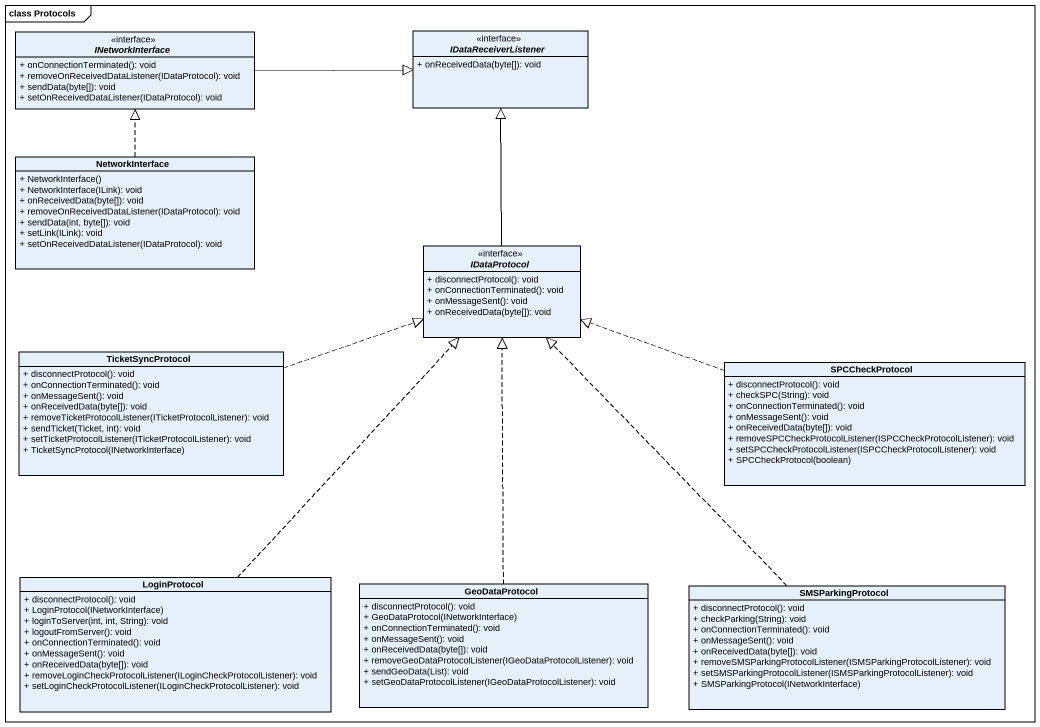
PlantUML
@startuml
mainframe class Protocols
hide circle
hide empty members
skinparam classAttributeIconSize 0
interface INetworkInterface <<interface>> {
  + onConnectionTerminated(): void
  + removeOnReceivedDataListener(IDataProtocol): void
  + sendData(byte[]): void
  + setOnReceivedDataListener(IDataProtocol): void
}
interface IDataReceiverListener <<interface>> {
  + onReceivedData(byte[]): void
}
class NetworkInterface {
  + NetworkInterface()
  + NetworkInterface(ILink): void
  + onReceivedData(byte[]): void
  + removeOnReceivedDataListener(IDataProtocol): void
  + sendData(int, byte[]): void
  + setLink(ILink): void
  + setOnReceivedDataListener(IDataProtocol): void
}
interface IDataProtocol <<interface>> {
  + disconnectProtocol(): void
  + onConnectionTerminated(): void
  + onMessageSent(): void
  + onReceivedData(byte[]): void
}
class TicketSyncProtocol {
  + disconnectProtocol(): void
  + onConnectionTerminated(): void
  + onMessageSent(): void
  + onReceivedData(byte[]): void
  + removeTicketProtocolListener(ITicketProtocolListener): void
  + sendTicket(Ticket, int): void
  + setTicketProtocolListener(ITicketProtocolListener): void
  + TicketSyncProtocol(INetworkInterface)
}
class SPCCheckProtocol {
  + disconnectProtocol(): void
  + checkSPC(String): void
  + onConnectionTerminated(): void
  + onMessageSent(): void
  + onReceivedData(byte[]): void
  + removeSPCCheckProtocolListener(ISPCCheckProtocolListener): void
  + setSPCCheckProtocolListener(ISPCCheckProtocolListener): void
  + SPCCheckProtocol(boolean)
}
class LoginProtocol {
  + disconnectProtocol(): void
  + LoginProtocol(INetworkInterface)
  + loginToServer(int, int, String): void
  + logoutFromServer(): void
  + onConnectionTerminated(): void
  + onMessageSent(): void
  + onReceivedData(byte[]): void
  + removeLoginCheckProtocolListener(ILoginCheckProtocolListener): void
  + setLoginCheckProtocolListener(ILoginCheckProtocolListener): void
}
class GeoDataProtocol {
  + disconnectProtocol(): void
  + GeoDataProtocol(INetworkInterface)
  + onConnectionTerminated(): void
  + onMessageSent(): void
  + onReceivedData(byte[]): void
  + removeGeoDataProtocolListener(IGeoDataProtocolListener): void
  + sendGeoData(List): void
  + setGeoDataProtocolListener(IGeoDataProtocolListener): void
}
class SMSParkingProtocol {
  + disconnectProtocol(): void
  + checkParking(String): void
  + onConnectionTerminated(): void
  + onMessageSent(): void
  + onReceivedData(byte[]): void
  + removeSMSParkingProtocolListener(ISMSParkingProtocolListener): void
  + setSMSParkingProtocolListener(ISMSParkingProtocolListener): void
  + SMSParkingProtocol(INetworkInterface)
}
INetworkInterface -right-|> IDataReceiverListener
NetworkInterface .up.|> INetworkInterface
IDataProtocol -up-|> IDataReceiverListener
TicketSyncProtocol .right.|> IDataProtocol
SPCCheckProtocol .left.|> IDataProtocol
LoginProtocol .up.|> IDataProtocol
GeoDataProtocol .up.|> IDataProtocol
SMSParkingProtocol .up.|> IDataProtocol
@enduml
